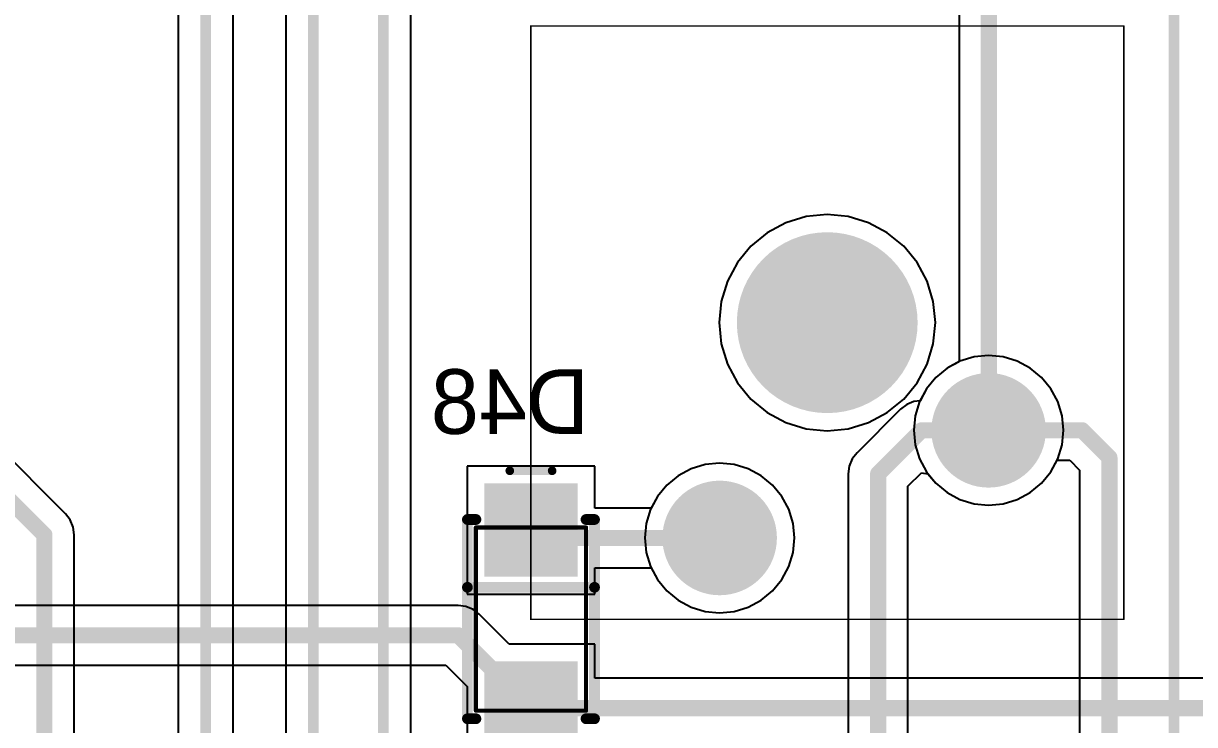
# Model space of a CAD drawing. Header units: millimetres. Extents: x 25 to 374, y 23 to 150.
# Drawn here: x 306.55 to 334.2, y 82.68 to 99.22 of the extents above; entities that cross this region are included whole.
import ezdxf

# ---------------------------------------------------------------- set-up
doc = ezdxf.new("R2010")
doc.units = ezdxf.units.MM
for name, color, linetype in [('BottomLayer', 5, 'Continuous'), ('BottomOverlay', 54, 'Continuous'), ('BottomPaste', 16, 'Continuous'), ('BottomSolder', 6, 'Continuous'), ('Mechanical1', 6, 'Continuous'), ('Mechanical13', 56, 'Continuous'), ('Mechanical15', 56, 'Continuous'), ('MultiLayer', 9, 'Continuous'), ('PadHoleLayer', 156, 'Continuous'), ('TopLayer', 1, 'Continuous'), ('TopSolder', 216, 'Continuous')]:
    doc.layers.add(name, color=color, linetype=linetype)

# ---------------------------------------------------------------- blocks, each defined once
blk = doc.blocks.new('SMA_DO_214AC__S1_B_76')
at = {"layer": 'BottomLayer'}
for points in [[(-1.1, -1), (-1.1, 1), (-3.1, -1), (-3.1, 1)], [(3.1, -1), (3.1, 1), (1.1, -1), (1.1, 1)]]:
    blk.add_solid(points, dxfattribs=at)
at = {"layer": 'BottomOverlay', "const_width": 0.254}
for points in [[(-2.35, 1.3), (-2.35, 1.5)], [(2.35, 1.5), (-2.35, 1.5)], [(-0.75, -1.5), (-0.75, 1.5)], [(2.35, 1.3), (2.35, 1.5)], [(-2.35, -1.5), (-2.35, -1.3)], [(2.35, -1.5), (-2.35, -1.5)], [(2.35, -1.5), (2.35, -1.3)]]:
    blk.add_lwpolyline(points, dxfattribs=at)
at = {"layer": 'BottomOverlay', "const_width": 0.127}
for points in [[(-2.414, 1.5, 1), (-2.287, 1.5, 1)], [(-2.414, 1.5, 1), (-2.287, 1.5, 1)], [(-2.414, 1.3, 1), (-2.287, 1.3, 1)], [(-0.814, 1.5, 1), (-0.687, 1.5, 1)], [(2.287, 1.5, 1), (2.414, 1.5, 1)], [(2.287, 1.5, 1), (2.414, 1.5, 1)], [(2.287, 1.3, 1), (2.414, 1.3, 1)], [(-2.414, -1.3, 1), (-2.287, -1.3, 1)], [(-2.414, -1.5, 1), (-2.287, -1.5, 1)], [(-2.414, -1.5, 1), (-2.287, -1.5, 1)], [(-0.814, -1.5, 1), (-0.687, -1.5, 1)], [(2.287, -1.3, 1), (2.414, -1.3, 1)], [(2.287, -1.5, 1), (2.414, -1.5, 1)], [(2.287, -1.5, 1), (2.414, -1.5, 1)]]:
    blk.add_lwpolyline(points, format="xyb", close=True, dxfattribs=at)
at = {"layer": 'BottomPaste'}
for points in [[(-1.1, -1), (-1.1, 1), (-3.1, -1), (-3.1, 1)], [(3.1, -1), (3.1, 1), (1.1, -1), (1.1, 1)]]:
    blk.add_solid(points, dxfattribs=at)
at = {"layer": 'BottomSolder'}
for points in [[(-0.998, -1.102), (-0.998, 1.102), (-3.202, -1.102), (-3.202, 1.102)], [(3.202, -1.102), (3.202, 1.102), (0.998, -1.102), (0.998, 1.102)]]:
    blk.add_solid(points, dxfattribs=at)
at = {"layer": 'Mechanical13', "const_width": 0.1}
for points in [[(2.16, 1.3), (-2.16, 1.3)], [(-2.16, -1.3), (-2.16, 1.3)], [(2.16, -1.3), (2.16, 1.3)], [(2.16, -1.3), (-2.16, -1.3)]]:
    blk.add_lwpolyline(points, dxfattribs=at)
at = {"layer": 'Mechanical13', "const_width": 0.05}
for points in [[(-2.185, 1.3, 1), (-2.135, 1.3, 1)], [(-2.185, 1.3, 1), (-2.135, 1.3, 1)], [(2.135, 1.3, 1), (2.185, 1.3, 1)], [(2.135, 1.3, 1), (2.185, 1.3, 1)], [(-2.185, -1.3, 1), (-2.135, -1.3, 1)], [(-2.185, -1.3, 1), (-2.135, -1.3, 1)], [(2.135, -1.3, 1), (2.185, -1.3, 1)], [(2.135, -1.3, 1), (2.185, -1.3, 1)]]:
    blk.add_lwpolyline(points, format="xyb", close=True, dxfattribs=at)
at = {"layer": 'Mechanical15', "const_width": 0.203}
for points in [[(-3.5, -0.5), (-3.5, 0.5)], [(3.9, -0.5), (3.9, 0.5)], [(4.4, 0), (3.4, 0)]]:
    blk.add_lwpolyline(points, dxfattribs=at)
at = {"layer": 'Mechanical15', "const_width": 0.102}
for points in [[(-3.551, 0.5, 1), (-3.449, 0.5, 1)], [(3.849, 0.5, 1), (3.951, 0.5, 1)], [(3.349, 0, 1), (3.451, 0, 1)], [(4.349, 0, 1), (4.451, 0, 1)], [(-3.551, -0.5, 1), (-3.449, -0.5, 1)], [(3.849, -0.5, 1), (3.951, -0.5, 1)]]:
    blk.add_lwpolyline(points, format="xyb", close=True, dxfattribs=at)
blk = doc.blocks.new('MX_SW_3_168')
at = {"layer": 'BottomLayer'}
for points, const_width in [([(-1.016, 0, 1), (1.016, 0, 1)], 2.032), ([(3.185, -2.54, 1), (4.435, -2.54, 1)], 1.25), ([(-3.165, -5.08, 1), (-1.915, -5.08, 1)], 1.25)]:
    blk.add_lwpolyline(points, format="xyb", close=True, dxfattribs=dict(at, const_width=const_width))
at = {"layer": 'BottomSolder'}
for points, const_width in [([(-1.067, 0, 1), (1.067, 0, 1)], 2.134), ([(3.134, -2.54, 1), (4.486, -2.54, 1)], 1.352), ([(-3.216, -5.08, 1), (-1.864, -5.08, 1)], 1.352)]:
    blk.add_lwpolyline(points, format="xyb", close=True, dxfattribs=dict(at, const_width=const_width))
at = {"layer": 'Mechanical1', "const_width": 0.0381}
for points in [[(-7, -7), (-7, 7)], [(-7, 7), (7, 7)], [(7, -7), (7, 7)], [(-7, -7), (7, -7)]]:
    blk.add_lwpolyline(points, dxfattribs=at)
at = {"layer": 'Mechanical1', "const_width": 0.0191}
for points in [[(-7.01, 7, 1), (-6.99, 7, 1)], [(-7.01, 7, 1), (-6.99, 7, 1)], [(6.99, 7, 1), (7.01, 7, 1)], [(6.99, 7, 1), (7.01, 7, 1)], [(-7.01, -7, 1), (-6.99, -7, 1)], [(-7.01, -7, 1), (-6.99, -7, 1)], [(6.99, -7, 1), (7.01, -7, 1)], [(6.99, -7, 1), (7.01, -7, 1)]]:
    blk.add_lwpolyline(points, format="xyb", close=True, dxfattribs=at)
at = {"layer": 'MultiLayer'}
for points, const_width in [([(-1.016, 0, 1), (1.016, 0, 1)], 2.032), ([(3.185, -2.54, 1), (4.435, -2.54, 1)], 1.25), ([(-3.165, -5.08, 1), (-1.915, -5.08, 1)], 1.25)]:
    blk.add_lwpolyline(points, format="xyb", close=True, dxfattribs=dict(at, const_width=const_width))
at = {"layer": 'PadHoleLayer'}
for points, const_width in [([(-1.016, 0, 1), (1.016, 0, 1)], 2.032), ([(3.435, -2.54, 1), (4.185, -2.54, 1)], 0.75), ([(-2.915, -5.08, 1), (-2.165, -5.08, 1)], 0.75)]:
    blk.add_lwpolyline(points, format="xyb", close=True, dxfattribs=dict(at, const_width=const_width))
at = {"layer": 'TopLayer'}
for points, const_width in [([(-1.016, 0, 1), (1.016, 0, 1)], 2.032), ([(3.185, -2.54, 1), (4.435, -2.54, 1)], 1.25), ([(-3.165, -5.08, 1), (-1.915, -5.08, 1)], 1.25)]:
    blk.add_lwpolyline(points, format="xyb", close=True, dxfattribs=dict(at, const_width=const_width))
at = {"layer": 'TopSolder'}
for points, const_width in [([(-1.067, 0, 1), (1.067, 0, 1)], 2.134), ([(3.134, -2.54, 1), (4.486, -2.54, 1)], 1.352), ([(-3.216, -5.08, 1), (-1.864, -5.08, 1)], 1.352)]:
    blk.add_lwpolyline(points, format="xyb", close=True, dxfattribs=dict(at, const_width=const_width))

msp = doc.modelspace()

# ---------------------------------------------------------------- linework, layer by layer
at = {"layer": 'BottomLayer'}
for p, q in [((325.034, 94.662), (324.555, 94.517)), ((325.531, 94.711), (325.034, 94.662)), ((326.029, 94.662), (325.531, 94.711)), ((326.508, 94.517), (326.029, 94.662)), ((324.555, 94.517), (324.114, 94.281)), ((326.949, 94.281), (326.508, 94.517)), ((324.114, 94.281), (323.727, 93.964)), ((327.336, 93.964), (326.949, 94.281)), ((323.727, 93.964), (323.409, 93.577)), ((327.654, 93.577), (327.336, 93.964)), ((323.409, 93.577), (323.173, 93.136)), ((327.889, 93.136), (327.654, 93.577)), ((323.173, 93.136), (323.028, 92.657)), ((328.035, 92.657), (327.889, 93.136)), ((323.028, 92.657), (322.979, 92.159)), ((328.084, 92.159), (328.035, 92.657)), ((322.979, 92.159), (323.028, 91.661)), ((328.035, 91.661), (328.084, 92.159)), ((323.028, 91.661), (323.173, 91.182)), ((327.889, 91.182), (328.035, 91.661)), ((328.665, 91.251), (328.36, 91.088)), ((328.997, 91.351), (328.665, 91.251)), ((329.341, 91.385), (328.997, 91.351)), ((329.686, 91.351), (329.341, 91.385)), ((330.017, 91.251), (329.686, 91.351)), ((330.323, 91.088), (330.017, 91.251)), ((323.173, 91.182), (323.409, 90.741)), ((327.654, 90.741), (327.889, 91.182)), ((328.36, 91.088), (328.092, 90.868)), ((330.591, 90.868), (330.323, 91.088)), ((323.409, 90.741), (323.727, 90.354)), ((327.336, 90.354), (327.654, 90.741)), ((328.092, 90.868), (327.873, 90.6)), ((330.81, 90.6), (330.591, 90.868)), ((327.873, 90.6), (327.709, 90.295)), ((330.974, 90.295), (330.81, 90.6)), ((323.727, 90.354), (324.114, 90.037)), ((326.949, 90.037), (327.336, 90.354)), ((327.709, 90.295), (327.609, 89.963)), ((331.074, 89.963), (330.974, 90.295)), ((324.114, 90.037), (324.555, 89.801)), ((326.508, 89.801), (326.949, 90.037)), ((327.609, 89.963), (327.575, 89.619)), ((331.108, 89.619), (331.074, 89.963)), ((324.555, 89.801), (325.034, 89.656)), ((325.034, 89.656), (325.531, 89.607)), ((325.531, 89.607), (326.029, 89.656)), ((326.029, 89.656), (326.508, 89.801)), ((327.575, 89.619), (327.609, 89.274)), ((331.074, 89.274), (331.108, 89.619)), ((327.609, 89.274), (327.709, 88.943)), ((330.974, 88.943), (331.074, 89.274)), ((320.044, 88.772), (317.028, 88.772)), ((317.028, 88.772), (317.028, 85.756)), ((320.044, 87.783), (320.044, 88.772)), ((322.647, 88.811), (322.315, 88.711)), ((322.991, 88.845), (322.647, 88.811)), ((323.336, 88.811), (322.991, 88.845)), ((323.667, 88.711), (323.336, 88.811)), ((327.709, 88.943), (327.873, 88.637)), ((330.81, 88.637), (330.974, 88.943)), ((322.01, 88.548), (321.742, 88.328)), ((322.315, 88.711), (322.01, 88.548)), ((323.973, 88.548), (323.667, 88.711)), ((324.241, 88.328), (323.973, 88.548)), ((327.873, 88.637), (328.092, 88.37)), ((330.591, 88.37), (330.81, 88.637)), ((321.742, 88.328), (321.523, 88.06)), ((324.46, 88.06), (324.241, 88.328)), ((328.092, 88.37), (328.36, 88.15)), ((330.323, 88.15), (330.591, 88.37)), ((321.523, 88.06), (321.375, 87.783)), ((324.624, 87.755), (324.46, 88.06)), ((328.36, 88.15), (328.665, 87.987)), ((328.665, 87.987), (328.997, 87.886)), ((329.686, 87.886), (330.017, 87.987)), ((330.017, 87.987), (330.323, 88.15)), ((321.375, 87.783), (320.044, 87.783)), ((324.724, 87.423), (324.624, 87.755)), ((328.997, 87.886), (329.341, 87.852)), ((329.341, 87.852), (329.686, 87.886)), ((324.758, 87.079), (324.724, 87.423)), ((324.724, 86.734), (324.758, 87.079)), ((324.624, 86.403), (324.724, 86.734)), ((320.044, 85.756), (320.044, 86.374)), ((320.044, 86.374), (321.375, 86.374)), ((321.375, 86.374), (321.523, 86.097)), ((324.46, 86.097), (324.624, 86.403)), ((321.523, 86.097), (321.742, 85.83)), ((324.241, 85.83), (324.46, 86.097)), ((317.028, 85.756), (320.044, 85.756)), ((321.742, 85.83), (322.01, 85.61)), ((323.973, 85.61), (324.241, 85.83)), ((316.817, 85.487), (306.343, 85.487)), ((317, 85.463), (316.817, 85.487)), ((317.17, 85.393), (317, 85.463)), ((322.01, 85.61), (322.315, 85.447)), ((322.315, 85.447), (322.647, 85.346)), ((323.336, 85.346), (323.667, 85.447)), ((323.667, 85.447), (323.973, 85.61)), ((317.315, 85.281), (317.17, 85.393)), ((318.025, 84.572), (317.315, 85.281)), ((322.647, 85.346), (322.991, 85.312)), ((322.991, 85.312), (323.336, 85.346)), ((320.044, 84.572), (318.025, 84.572)), ((320.044, 83.768), (320.044, 84.572)), ((306.343, 84.078), (316.525, 84.078)), ((316.525, 84.078), (317.028, 83.575)), ((317.028, 83.575), (317.028, 82.128)), ((336.073, 83.768), (320.044, 83.768))]:
    msp.add_line(p, q, dxfattribs=at)
at = {"layer": 'BottomLayer', "const_width": 0.381}
for points in [[(318.721, 87.079), (322.991, 87.079)], [(305.905, 84.783), (316.817, 84.783)], [(316.817, 84.783), (318.536, 83.064)], [(318.536, 83.064), (337.581, 83.064)]]:
    msp.add_lwpolyline(points, dxfattribs=at)
at = {"layer": 'BottomLayer', "const_width": 0.191}
for points in [[(318.626, 87.079, 1), (318.816, 87.079, 1)], [(322.896, 87.079, 1), (323.087, 87.079, 1)], [(316.722, 84.783, 1), (316.913, 84.783, 1)], [(316.722, 84.783, 1), (316.913, 84.783, 1)], [(318.441, 83.064, 1), (318.632, 83.064, 1)], [(318.441, 83.064, 1), (318.632, 83.064, 1)]]:
    msp.add_lwpolyline(points, format="xyb", close=True, dxfattribs=at)
at = {"layer": 'Mechanical1', "const_width": 0.0127}
for points in [[(318.532, 99.155), (332.532, 99.155)], [(318.532, 85.156), (318.532, 99.155)], [(332.532, 85.156), (332.532, 99.155)], [(318.532, 85.156), (332.532, 85.156)]]:
    msp.add_lwpolyline(points, dxfattribs=at)
at = {"layer": 'Mechanical1', "const_width": 0.00635}
for points in [[(318.529, 99.155, 1), (318.535, 99.155, 1)], [(318.529, 99.155, 1), (318.535, 99.155, 1)], [(332.529, 99.155, 1), (332.535, 99.155, 1)], [(332.529, 99.155, 1), (332.535, 99.155, 1)], [(318.529, 85.156, 1), (318.535, 85.156, 1)], [(318.529, 85.156, 1), (318.535, 85.156, 1)], [(332.529, 85.156, 1), (332.535, 85.156, 1)], [(332.529, 85.156, 1), (332.535, 85.156, 1)]]:
    msp.add_lwpolyline(points, format="xyb", close=True, dxfattribs=at)
at = {"layer": 'TopLayer'}
for p, q in [((310.21, 113.971), (310.21, 74.881)), ((311.505, 74.881), (311.505, 113.971)), ((312.75, 107.897), (312.75, 69.905)), ((315.696, 69.905), (315.696, 107.882)), ((328.642, 107.048), (328.642, 91.238)), ((325.034, 94.662), (324.555, 94.517)), ((325.531, 94.711), (325.034, 94.662)), ((326.029, 94.662), (325.531, 94.711)), ((326.508, 94.517), (326.029, 94.662)), ((324.555, 94.517), (324.114, 94.281)), ((326.949, 94.281), (326.508, 94.517)), ((324.114, 94.281), (323.727, 93.964)), ((327.336, 93.964), (326.949, 94.281)), ((323.727, 93.964), (323.409, 93.577)), ((327.654, 93.577), (327.336, 93.964)), ((323.409, 93.577), (323.173, 93.136)), ((327.889, 93.136), (327.654, 93.577)), ((323.173, 93.136), (323.028, 92.657)), ((328.035, 92.657), (327.889, 93.136)), ((323.028, 92.657), (322.979, 92.159)), ((328.084, 92.159), (328.035, 92.657)), ((322.979, 92.159), (323.028, 91.661)), ((328.035, 91.661), (328.084, 92.159)), ((323.028, 91.661), (323.173, 91.182)), ((327.889, 91.182), (328.035, 91.661)), ((323.173, 91.182), (323.409, 90.741)), ((327.654, 90.741), (327.889, 91.182)), ((328.36, 91.088), (328.092, 90.868)), ((328.642, 91.238), (328.36, 91.088)), ((323.409, 90.741), (323.727, 90.354)), ((327.336, 90.354), (327.654, 90.741)), ((328.092, 90.868), (327.873, 90.6)), ((327.873, 90.6), (327.722, 90.318)), ((323.727, 90.354), (324.114, 90.037)), ((326.949, 90.037), (327.336, 90.354)), ((327.407, 90.229), (327.261, 90.117)), ((327.577, 90.299), (327.407, 90.229)), ((327.722, 90.318), (327.577, 90.299)), ((307.546, 87.651), (305.09, 90.107)), ((324.114, 90.037), (324.555, 89.801)), ((327.261, 90.117), (326.235, 89.091)), ((326.508, 89.801), (326.949, 90.037)), ((324.555, 89.801), (325.034, 89.656)), ((325.034, 89.656), (325.531, 89.607)), ((325.531, 89.607), (326.029, 89.656)), ((326.029, 89.656), (326.508, 89.801)), ((326.235, 89.091), (326.123, 88.945)), ((322.647, 88.811), (322.315, 88.711)), ((322.991, 88.845), (322.647, 88.811)), ((323.336, 88.811), (322.991, 88.845)), ((323.667, 88.711), (323.336, 88.811)), ((326.052, 88.775), (326.028, 88.593)), ((326.123, 88.945), (326.052, 88.775)), ((330.81, 88.637), (330.958, 88.914)), ((330.958, 88.914), (331.257, 88.914)), ((331.257, 88.914), (331.489, 88.682)), ((322.01, 88.548), (321.742, 88.328)), ((322.315, 88.711), (322.01, 88.548)), ((323.973, 88.548), (323.667, 88.711)), ((324.241, 88.328), (323.973, 88.548)), ((326.028, 88.593), (326.028, 39.698)), ((327.437, 88.301), (327.756, 88.619)), ((327.756, 88.619), (327.909, 88.593)), ((327.909, 88.593), (328.092, 88.37)), ((330.591, 88.37), (330.81, 88.637)), ((331.489, 88.682), (331.489, 81.261)), ((321.742, 88.328), (321.523, 88.06)), ((324.46, 88.06), (324.241, 88.328)), ((327.437, 39.989), (327.437, 88.301)), ((328.092, 88.37), (328.36, 88.15)), ((330.323, 88.15), (330.591, 88.37)), ((321.523, 88.06), (321.359, 87.755)), ((324.624, 87.755), (324.46, 88.06)), ((328.36, 88.15), (328.665, 87.987)), ((328.665, 87.987), (328.997, 87.886)), ((329.686, 87.886), (330.017, 87.987)), ((330.017, 87.987), (330.323, 88.15)), ((321.359, 87.755), (321.259, 87.423)), ((324.724, 87.423), (324.624, 87.755)), ((328.997, 87.886), (329.341, 87.852)), ((329.341, 87.852), (329.686, 87.886)), ((307.658, 87.505), (307.546, 87.651)), ((307.728, 87.335), (307.658, 87.505)), ((321.259, 87.423), (321.225, 87.079)), ((324.758, 87.079), (324.724, 87.423)), ((307.752, 87.152), (307.728, 87.335)), ((307.752, 82.023), (307.752, 87.152)), ((321.225, 87.079), (321.259, 86.734)), ((324.724, 86.734), (324.758, 87.079)), ((321.259, 86.734), (321.359, 86.403)), ((324.624, 86.403), (324.724, 86.734)), ((321.359, 86.403), (321.523, 86.097)), ((324.46, 86.097), (324.624, 86.403)), ((321.523, 86.097), (321.742, 85.83)), ((324.241, 85.83), (324.46, 86.097)), ((321.742, 85.83), (322.01, 85.61)), ((323.973, 85.61), (324.241, 85.83)), ((322.01, 85.61), (322.315, 85.447)), ((322.315, 85.447), (322.647, 85.346)), ((323.336, 85.346), (323.667, 85.447)), ((323.667, 85.447), (323.973, 85.61)), ((322.647, 85.346), (322.991, 85.312)), ((322.991, 85.312), (323.336, 85.346))]:
    msp.add_line(p, q, dxfattribs=at)
for points, const_width in [([(333.718, 77.671), (333.718, 119.962)], 0.254), ([(310.858, 74.369), (310.858, 114.755)], 0.254), ([(329.347, 89.619), (329.347, 108.669)], 0.381), ([(315.049, 69.289), (315.049, 108.151)], 0.254), ([(313.398, 69.289), (313.398, 107.897)], 0.254), ([(304.592, 89.609), (307.048, 87.152)], 0.381), ([(326.733, 88.593), (327.759, 89.619)], 0.381), ([(327.759, 89.619), (329.341, 89.619)], 0.381), ([(329.347, 89.619), (331.549, 89.619)], 0.381), ([(331.549, 89.619), (332.194, 88.974)], 0.381), ([(332.194, 80.719), (332.194, 88.974)], 0.381), ([(326.733, 39.698), (326.733, 88.593)], 0.381), ([(307.048, 81.481), (307.048, 87.152)], 0.381)]:
    msp.add_lwpolyline(points, dxfattribs=dict(at, const_width=const_width))
at = {"layer": 'TopLayer', "const_width": 0.191}
for points in [[(327.664, 89.619, 1), (327.854, 89.619, 1)], [(327.664, 89.619, 1), (327.854, 89.619, 1)], [(329.246, 89.619, 1), (329.437, 89.619, 1)], [(329.251, 89.619, 1), (329.442, 89.619, 1)], [(329.251, 89.619, 1), (329.442, 89.619, 1)], [(331.453, 89.619, 1), (331.644, 89.619, 1)], [(331.453, 89.619, 1), (331.644, 89.619, 1)], [(332.099, 88.974, 1), (332.289, 88.974, 1)], [(332.099, 88.974, 1), (332.289, 88.974, 1)], [(326.638, 88.593, 1), (326.828, 88.593, 1)], [(326.638, 88.593, 1), (326.828, 88.593, 1)], [(306.953, 87.152, 1), (307.143, 87.152, 1)], [(306.953, 87.152, 1), (307.143, 87.152, 1)]]:
    msp.add_lwpolyline(points, format="xyb", close=True, dxfattribs=at)

# ---------------------------------------------------------------- block references
msp.add_blockref('MX_SW_3_168', (325.531, 92.159))
at = {"rotation": 270}
msp.add_blockref('SMA_DO_214AC__S1_B_76', (318.536, 85.164), dxfattribs=at)

# ---------------------------------------------------------------- texts
at = {"layer": 'BottomOverlay', "text_generation_flag": 2}
msp.add_text('D48', height=1.524, dxfattribs=at).set_placement((319.91, 89.535))

doc.saveas('drawing.dxf')
